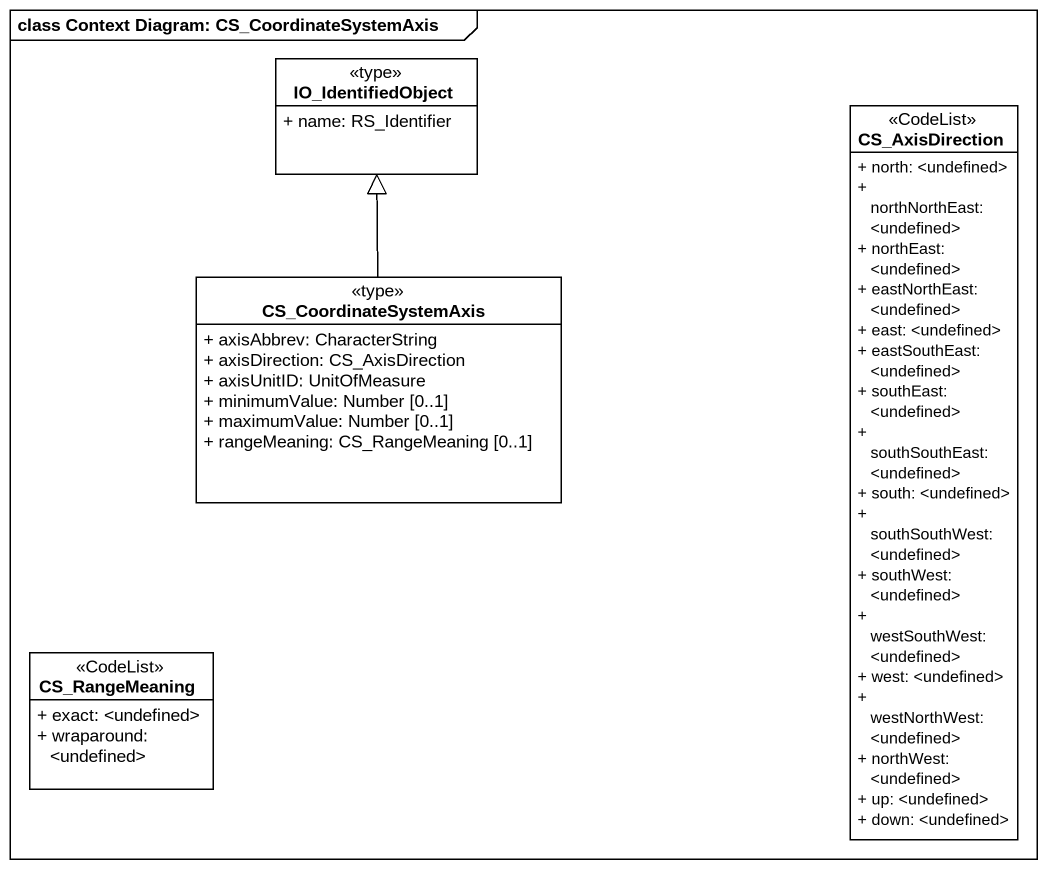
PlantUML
@startuml
mainframe class Context Diagram: CS_CoordinateSystemAxis
hide circle
hide empty members
skinparam classAttributeIconSize 0
class IO_IdentifiedObject <<type>> {
  + name: RS_Identifier
}
class CS_AxisDirection <<CodeList>> {
  + north: <undefined>
  + northNorthEast: <undefined>
  + northEast: <undefined>
  + eastNorthEast: <undefined>
  + east: <undefined>
  + eastSouthEast: <undefined>
  + southEast: <undefined>
  + southSouthEast: <undefined>
  + south: <undefined>
  + southSouthWest: <undefined>
  + southWest: <undefined>
  + westSouthWest: <undefined>
  + west: <undefined>
  + westNorthWest: <undefined>
  + northWest: <undefined>
  + up: <undefined>
  + down: <undefined>
}
class CS_CoordinateSystemAxis <<type>> {
  + axisAbbrev: CharacterString
  + axisDirection: CS_AxisDirection
  + axisUnitID: UnitOfMeasure
  + minimumValue: Number [0..1]
  + maximumValue: Number [0..1]
  + rangeMeaning: CS_RangeMeaning [0..1]
}
class CS_RangeMeaning <<CodeList>> {
  + exact: <undefined>
  + wraparound: <undefined>
}
CS_CoordinateSystemAxis -up-|> IO_IdentifiedObject
@enduml
